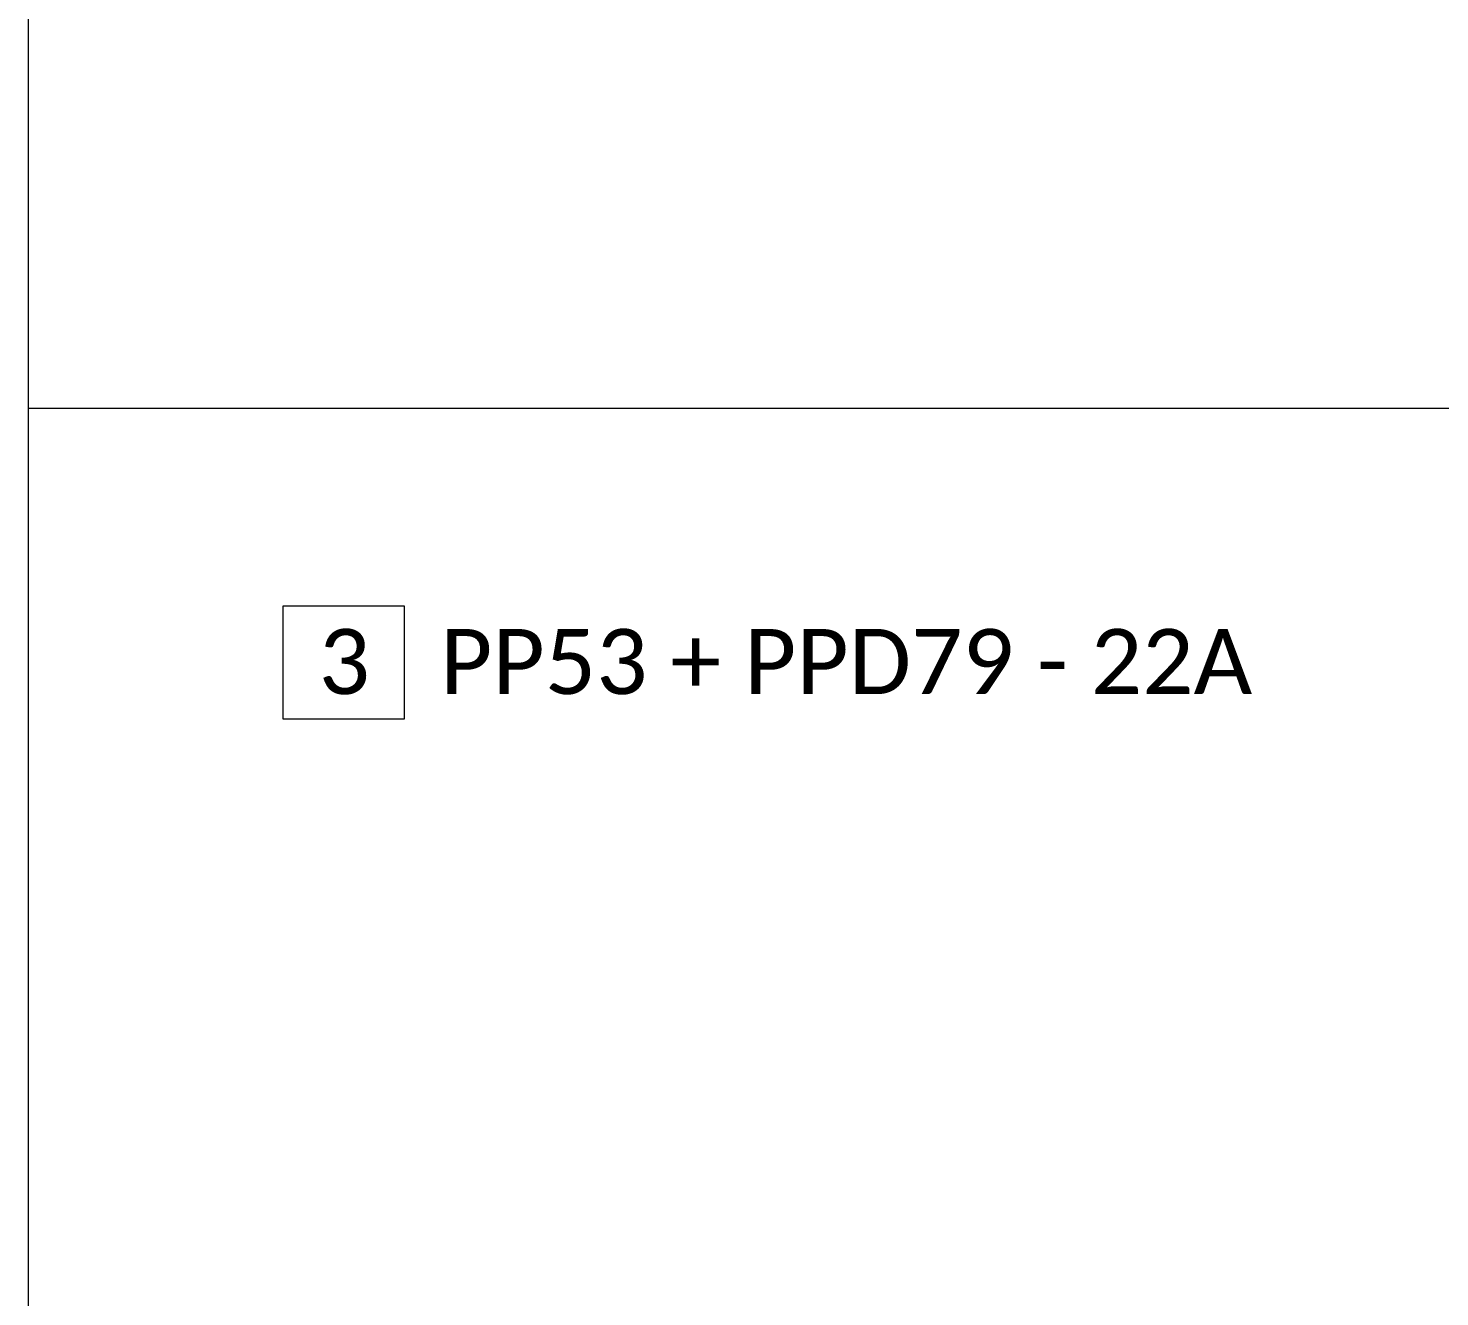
# Model space of a CAD drawing. Header units: millimetres. Extents: x 0 to 7790, y 0 to 17467.
# Drawn here: x 1045 to 1370.4, y 7190.3 to 7482.6 of the extents above; entities that cross this region are included whole.
import ezdxf

# ---------------------------------------------------------------- set-up
doc = ezdxf.new("R2010")
doc.units = ezdxf.units.MM
doc.layers.add('_MB_ramka_0.15', color=124, linetype='Continuous', lineweight=15)
doc.layers.add('_MB_tekst_0.25', color=40, linetype='Continuous', lineweight=25)
doc.styles.add('_MB_Calibri_Light_2.5', font='calibril.ttf', dxfattribs={"height": 2.5})

msp = doc.modelspace()

# ---------------------------------------------------------------- linework, layer by layer
at = {"layer": '_MB_ramka_0.15'}
msp.add_line((1045, 8045), (1045, 5445), dxfattribs=at)
msp.add_lwpolyline([(1045, 7395), (2545, 7395)], dxfattribs=at)
msp.add_lwpolyline([(1103.726, 7323.4), (1131.726, 7323.4), (1131.726, 7349.4), (1103.726, 7349.4)], close=True, dxfattribs=at)

# ---------------------------------------------------------------- texts
at = {"layer": '_MB_tekst_0.25', "char_height": 15, "style": '_MB_Calibri_Light_2.5'}
for s, insert, width, attachment_point in [('{\\fCalibri Light|b0|i0|c238|p34;3}', (1117.873, 7336.558), 19.52774, 5), ('PP53 + PPD79 - 22A', (1139.913, 7336.558), 248.88706, 4)]:
    msp.add_mtext(s, dxfattribs=dict(at, insert=insert, width=width, attachment_point=attachment_point))

doc.saveas('drawing.dxf')
